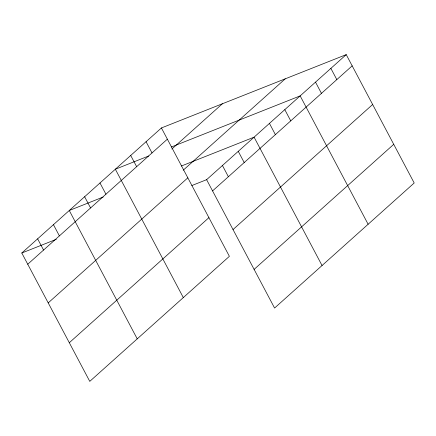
<?xml version="1.0" encoding="UTF-8"?>
<svg xmlns="http://www.w3.org/2000/svg" width="436" height="436" viewBox="0 0 436 436"><rect width="100%" height="100%" fill="white"/><g stroke="black" fill="none" stroke-linecap="round" stroke-linejoin="round"><path stroke-width="0.65" d="M161.424 127.955L229.385 256.319L89.767 381.375L21.8 253.011L161.424 127.955L346.233 54.625L414.2 182.989L274.576 308.045L206.615 179.681L346.233 54.625M27.741 264.232L167.364 139.177M171.877 149.019L222.409 103.752M183.207 170.22L285.248 78.823M48.211 302.889L187.829 177.834M212.555 190.903L352.174 65.847M69.297 342.718L208.92 217.662M233.02 229.559L372.644 104.504M254.112 269.388L393.73 144.332M148.611 156.023L115.344 169.223L183.311 297.586M171.408 146.981L300.159 95.893L368.126 224.257M103.152 197.05L69.27 210.49L137.236 338.859M181.392 166.007L254.084 137.16L322.051 265.529M21.8 253.011L56.299 239.326M191.829 185.551L206.615 179.681M330.875 68.381L336.815 79.603M315.517 82.137L321.457 93.359M284.801 109.649L290.741 120.87M269.443 123.404L275.383 134.626M238.258 151.336L244.204 162.557M222.436 165.511L228.377 176.733M146.065 141.711L152.006 152.932M130.702 155.467L136.648 166.688M99.986 182.978L105.932 194.2M84.628 196.734L90.574 207.956M53.448 224.665L59.389 235.887M37.621 238.841L43.567 250.062"/></g></svg>
